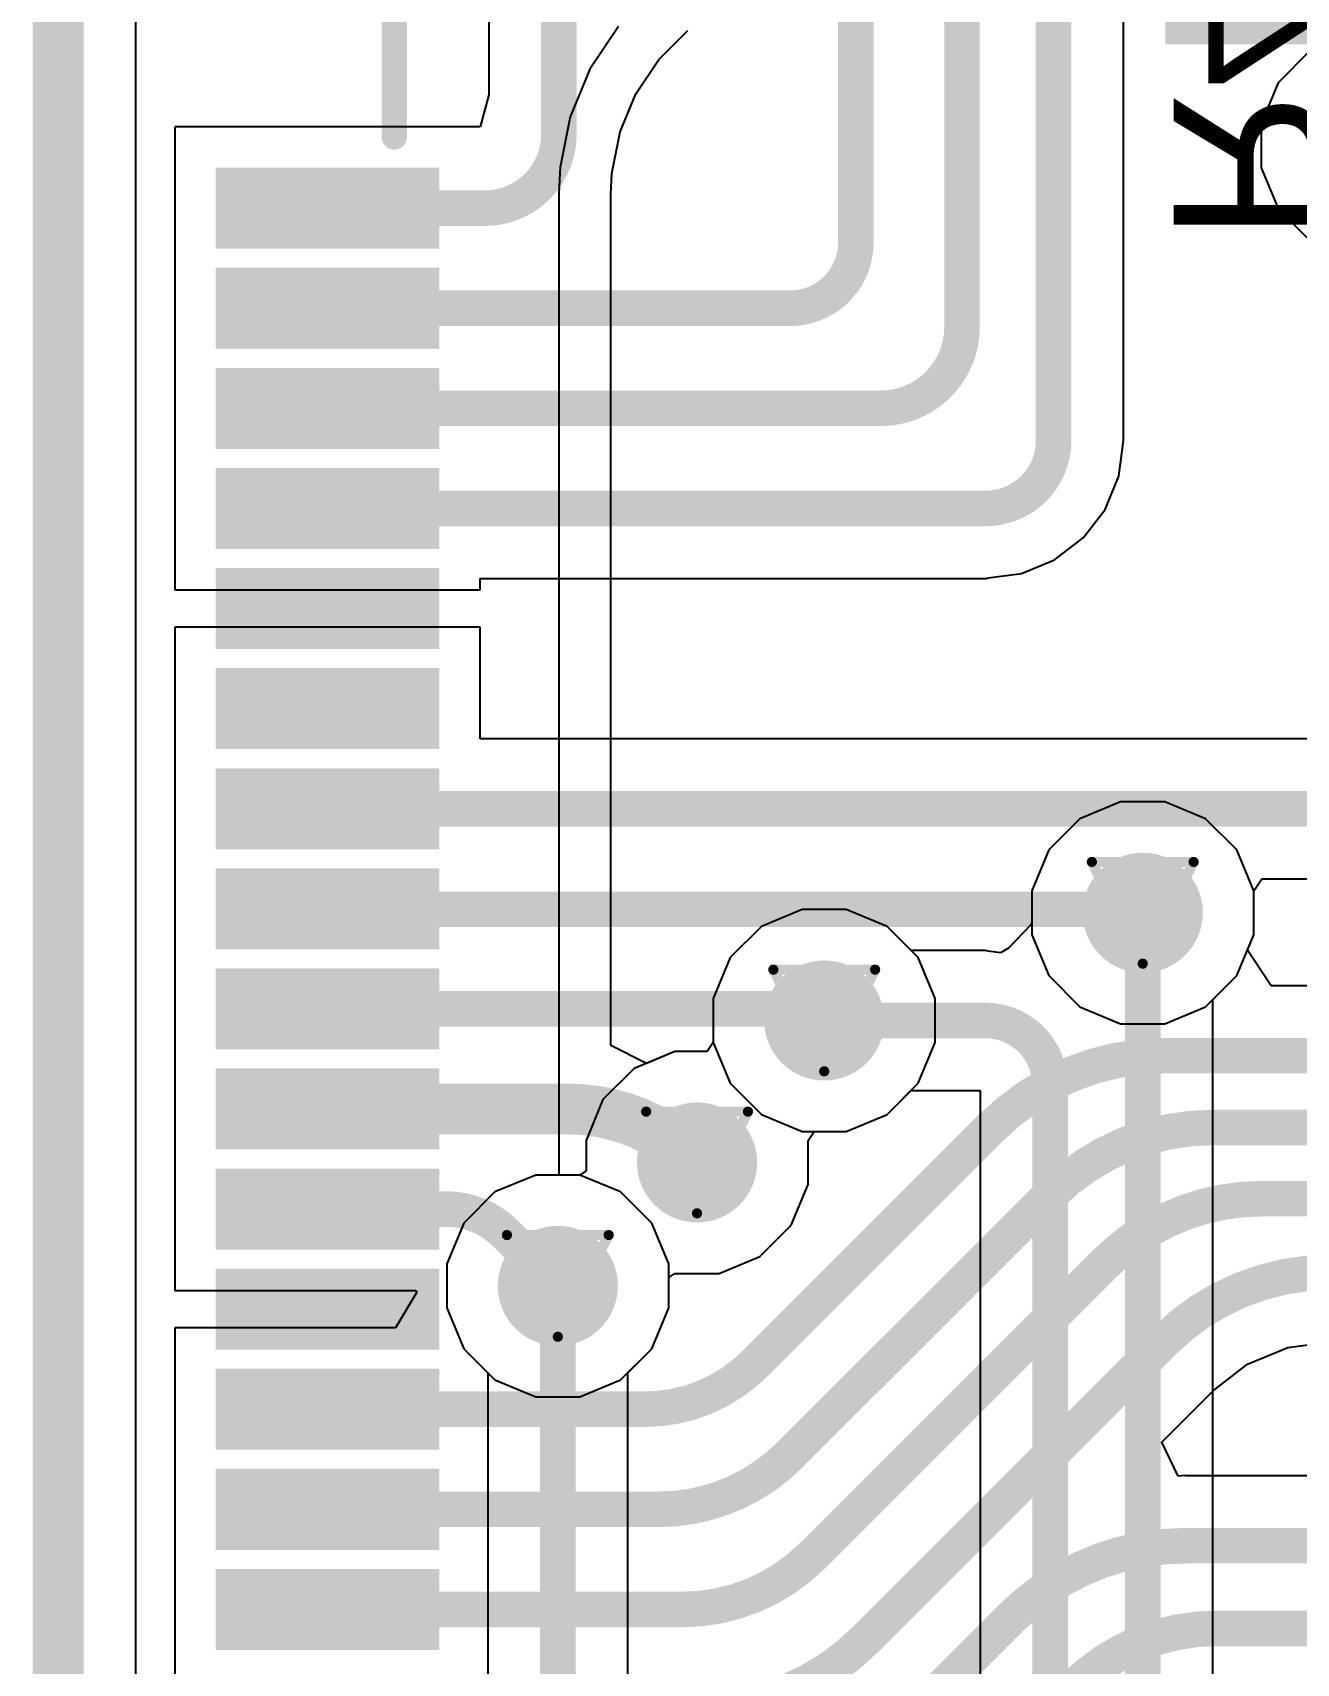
# Model space of a CAD drawing. Header units: inches. Extents: x 0 to 211, y 0 to 201.
# Drawn here: x -0.005 to 0.2434, y 2.4992 to 2.82 of the extents above; entities that cross this region are included whole.
import ezdxf

# ---------------------------------------------------------------- set-up
doc = ezdxf.new("R2010")
doc.units = ezdxf.units.IN
doc.header["$MEASUREMENT"] = 0
for name, color, linetype in [('Board Outline', 216, 'Continuous'), ('Bottom Layer', 5, 'Continuous'), ('Bottom Overlay', 54, 'Continuous'), ('Drill Drawing', 1, 'Continuous'), ('Layer 1', 16, 'Continuous'), ('Layer 2', 76, 'Continuous'), ('Top Layer', 1, 'Continuous'), ('Top Overlay', 2, 'Continuous'), ('Top Paste', 8, 'Continuous'), ('Top Solder', 216, 'Continuous'), ('Via Holes', 16, 'Continuous')]:
    doc.layers.add(name, color=color, linetype=linetype)
doc.styles.add('Arial', font='', dxfattribs={"height": 0.2})
doc.styles.get('Arial').set_extended_font_data('Arial')

# ---------------------------------------------------------------- blocks, each defined once
blk = doc.blocks.new('FH41_40S_0_5SH_05__32')
at = {"layer": 'Top Layer'}
for points in [[(0.102265, 0.13368), (0.114265, 0.13368), (0.114265, 0.09368), (0.102265, 0.09368)], [(0.1219549, 0.13368), (0.1339549, 0.13368), (0.1339549, 0.09368), (0.1219549, 0.09368)], [(0.141635, 0.13368), (0.153635, 0.13368), (0.153635, 0.09368), (0.141635, 0.09368)], [(0.1613249, 0.13368), (0.1733249, 0.13368), (0.1733249, 0.09368), (0.1613249, 0.09368)], [(0.181005, 0.13368), (0.193005, 0.13368), (0.193005, 0.09368), (0.181005, 0.09368)], [(0.2006949, 0.13368), (0.2126949, 0.13368), (0.2126949, 0.09368), (0.2006949, 0.09368)], [(0.220375, 0.13368), (0.232375, 0.13368), (0.232375, 0.09368), (0.220375, 0.09368)], [(0.240065, 0.13368), (0.252065, 0.13368), (0.252065, 0.09368), (0.240065, 0.09368)], [(0.259745, 0.13368), (0.271745, 0.13368), (0.271745, 0.09368), (0.259745, 0.09368)], [(0.279435, 0.13368), (0.291435, 0.13368), (0.291435, 0.09368), (0.279435, 0.09368)], [(0.299115, 0.13368), (0.311115, 0.13368), (0.311115, 0.09368), (0.299115, 0.09368)], [(0.318805, 0.13368), (0.330805, 0.13368), (0.330805, 0.09368), (0.318805, 0.09368)], [(0.338485, 0.13368), (0.350485, 0.13368), (0.350485, 0.09368), (0.338485, 0.09368)], [(0.358175, 0.13368), (0.370175, 0.13368), (0.370175, 0.09368), (0.358175, 0.09368)], [(0.377855, 0.13368), (0.389855, 0.13368), (0.389855, 0.09368), (0.377855, 0.09368)], [(0.418075, -0.05301), (0.448075, -0.05301), (0.448075, -0.13301), (0.418075, -0.13301)]]:
    blk.add_hatch(color=1, dxfattribs=at).paths.add_polyline_path(points)
at = {"layer": 'Top Paste'}
for points in [[(0.102265, 0.13368), (0.114265, 0.13368), (0.114265, 0.09368), (0.102265, 0.09368)], [(0.1219549, 0.13368), (0.1339549, 0.13368), (0.1339549, 0.09368), (0.1219549, 0.09368)], [(0.141635, 0.13368), (0.153635, 0.13368), (0.153635, 0.09368), (0.141635, 0.09368)], [(0.1613249, 0.13368), (0.1733249, 0.13368), (0.1733249, 0.09368), (0.1613249, 0.09368)], [(0.181005, 0.13368), (0.193005, 0.13368), (0.193005, 0.09368), (0.181005, 0.09368)], [(0.2006949, 0.13368), (0.2126949, 0.13368), (0.2126949, 0.09368), (0.2006949, 0.09368)], [(0.220375, 0.13368), (0.232375, 0.13368), (0.232375, 0.09368), (0.220375, 0.09368)], [(0.240065, 0.13368), (0.252065, 0.13368), (0.252065, 0.09368), (0.240065, 0.09368)], [(0.259745, 0.13368), (0.271745, 0.13368), (0.271745, 0.09368), (0.259745, 0.09368)], [(0.279435, 0.13368), (0.291435, 0.13368), (0.291435, 0.09368), (0.279435, 0.09368)], [(0.299115, 0.13368), (0.311115, 0.13368), (0.311115, 0.09368), (0.299115, 0.09368)], [(0.318805, 0.13368), (0.330805, 0.13368), (0.330805, 0.09368), (0.318805, 0.09368)], [(0.338485, 0.13368), (0.350485, 0.13368), (0.350485, 0.09368), (0.338485, 0.09368)], [(0.358175, 0.13368), (0.370175, 0.13368), (0.370175, 0.09368), (0.358175, 0.09368)], [(0.377855, 0.13368), (0.389855, 0.13368), (0.389855, 0.09368), (0.377855, 0.09368)], [(0.418075, -0.05301), (0.448075, -0.05301), (0.448075, -0.13301), (0.418075, -0.13301)]]:
    blk.add_hatch(color=8, dxfattribs=at).paths.add_polyline_path(points)
at = {"layer": 'Top Solder'}
for points in [[(0.100296, 0.135649), (0.116234, 0.135649), (0.116234, 0.091711), (0.100296, 0.091711)], [(0.1199859, 0.135649), (0.1359239, 0.135649), (0.1359239, 0.091711), (0.1199859, 0.091711)], [(0.139666, 0.135649), (0.155604, 0.135649), (0.155604, 0.091711), (0.139666, 0.091711)], [(0.1593559, 0.135649), (0.1752939, 0.135649), (0.1752939, 0.091711), (0.1593559, 0.091711)], [(0.179036, 0.135649), (0.194974, 0.135649), (0.194974, 0.091711), (0.179036, 0.091711)], [(0.1987259, 0.135649), (0.2146639, 0.135649), (0.2146639, 0.091711), (0.1987259, 0.091711)], [(0.218406, 0.135649), (0.234344, 0.135649), (0.234344, 0.091711), (0.218406, 0.091711)], [(0.238096, 0.135649), (0.254034, 0.135649), (0.254034, 0.091711), (0.238096, 0.091711)], [(0.257776, 0.135649), (0.273714, 0.135649), (0.273714, 0.091711), (0.257776, 0.091711)], [(0.277466, 0.135649), (0.293404, 0.135649), (0.293404, 0.091711), (0.277466, 0.091711)], [(0.297146, 0.135649), (0.313084, 0.135649), (0.313084, 0.091711), (0.297146, 0.091711)], [(0.316836, 0.135649), (0.332774, 0.135649), (0.332774, 0.091711), (0.316836, 0.091711)], [(0.336516, 0.135649), (0.352454, 0.135649), (0.352454, 0.091711), (0.336516, 0.091711)], [(0.356206, 0.135649), (0.372144, 0.135649), (0.372144, 0.091711), (0.356206, 0.091711)], [(0.375886, 0.135649), (0.391824, 0.135649), (0.391824, 0.091711), (0.375886, 0.091711)], [(0.416106, -0.051041), (0.450044, -0.051041), (0.450044, -0.134979), (0.416106, -0.134979)]]:
    blk.add_hatch(color=216, dxfattribs=at).paths.add_polyline_path(points)
at = {"layer": 'Top Overlay'}
blk.add_lwpolyline([(0.397871, 0.100539, 0.005, 0.005, 0), (0.472455, 0.100539, 0.005, 0.005, 0)], format="xyseb", dxfattribs=at)
blk.add_lwpolyline([(0.396621, 0.100539, 0.0025, 0.0025, 1), (0.399121, 0.100539, 0.0025, 0.0025, 1)], format="xyseb", close=True, dxfattribs=at)

msp = doc.modelspace()

# ---------------------------------------------------------------- hatches: boundary and pattern name
at = {"layer": 'Bottom Layer'}
h = msp.add_hatch(color=5, dxfattribs=at)
edge = h.paths.add_edge_path()
edge.add_arc((0.2132218, 2.6468535), 0.011811, 0, 360)
h = msp.add_hatch(color=5, dxfattribs=at)
edge = h.paths.add_edge_path()
edge.add_arc((0.1506132, 2.6256766), 0.011811, 0, 360)
h = msp.add_hatch(color=5, dxfattribs=at)
edge = h.paths.add_edge_path()
edge.add_arc((0.1256112, 2.5977486), 0.011811, 0, 360)
h = msp.add_hatch(color=5, dxfattribs=at)
edge = h.paths.add_edge_path()
edge.add_arc((0.098238, 2.5734718), 0.011811, 0, 360)
at = {"layer": 'Layer 1'}
h = msp.add_hatch(color=16, dxfattribs=at)
edge = h.paths.add_edge_path()
edge.add_arc((0.2132218, 2.6468535), 0.011811, 0, 360)
h = msp.add_hatch(color=16, dxfattribs=at)
edge = h.paths.add_edge_path()
edge.add_arc((0.1506132, 2.6256766), 0.011811, 0, 360)
h = msp.add_hatch(color=16, dxfattribs=at)
edge = h.paths.add_edge_path()
edge.add_arc((0.1256112, 2.5977486), 0.011811, 0, 360)
h = msp.add_hatch(color=16, dxfattribs=at)
edge = h.paths.add_edge_path()
edge.add_arc((0.098238, 2.5734718), 0.011811, 0, 360)
at = {"layer": 'Layer 2'}
h = msp.add_hatch(color=76, dxfattribs=at)
edge = h.paths.add_edge_path()
edge.add_arc((0.2132218, 2.6468535), 0.011811, 0, 360)
h = msp.add_hatch(color=76, dxfattribs=at)
edge = h.paths.add_edge_path()
edge.add_arc((0.1506132, 2.6256766), 0.011811, 0, 360)
h = msp.add_hatch(color=76, dxfattribs=at)
edge = h.paths.add_edge_path()
edge.add_arc((0.1256112, 2.5977486), 0.011811, 0, 360)
h = msp.add_hatch(color=76, dxfattribs=at)
edge = h.paths.add_edge_path()
edge.add_arc((0.098238, 2.5734718), 0.011811, 0, 360)
at = {"layer": 'Top Layer'}
h = msp.add_hatch(color=1, dxfattribs=at)
edge = h.paths.add_edge_path()
edge.add_arc((0.2132218, 2.6468535), 0.011811, 0, 360)
h = msp.add_hatch(color=1, dxfattribs=at)
edge = h.paths.add_edge_path()
edge.add_arc((0.1506132, 2.6256766), 0.011811, 0, 360)
h = msp.add_hatch(color=1, dxfattribs=at)
edge = h.paths.add_edge_path()
edge.add_arc((0.1256112, 2.5977486), 0.011811, 0, 360)
h = msp.add_hatch(color=1, dxfattribs=at)
edge = h.paths.add_edge_path()
edge.add_arc((0.098238, 2.5734718), 0.011811, 0, 360)
at = {"layer": 'Via Holes'}
h = msp.add_hatch(color=7, dxfattribs=at)
edge = h.paths.add_edge_path()
edge.add_arc((0.2132218, 2.6468535), 0.0059055, 0, 360)
h = msp.add_hatch(color=7, dxfattribs=at)
edge = h.paths.add_edge_path()
edge.add_arc((0.1506132, 2.6256766), 0.0059055, 0, 360)
h = msp.add_hatch(color=7, dxfattribs=at)
edge = h.paths.add_edge_path()
edge.add_arc((0.1256112, 2.5977486), 0.0059055, 0, 360)
h = msp.add_hatch(color=7, dxfattribs=at)
edge = h.paths.add_edge_path()
edge.add_arc((0.098238, 2.5734718), 0.0059055, 0, 360)

# ---------------------------------------------------------------- linework, layer by layer
at = {"layer": 'Board Outline'}
msp.add_lwpolyline([(-1.2e-06, -1.3e-06, 0.01, 0.01, 0), (-1.2e-06, 4.7244107, 0.01, 0.01, 0)], format="xyseb", dxfattribs=at)
at = {"layer": 'Bottom Layer'}
for p, q in [((0.0152934, 1.712), (0.0152934, 2.92)), ((0.1101546, 2.8211556), (0.1045409, 2.8127538)), ((0.1180744, 2.8146562), (0.123799, 2.8203808)), ((0.1135765, 2.8079244), (0.1180744, 2.8146562)), ((0.1045409, 2.8127538), (0.1006742, 2.8034182)), ((0.1104784, 2.8004444), (0.1135765, 2.8079244)), ((0.1006742, 2.8034182), (0.0987033, 2.7935077)), ((0.10885, 2.7922562), (0.1104784, 2.8004444)), ((0.0987033, 2.7935077), (0.0984554, 2.7884553)), ((0.1086513, 2.7882063), (0.10885, 2.7922562)), ((0.0984554, 2.7884553), (0.0984554, 2.5952828)), ((0.1086513, 2.6207801), (0.1086513, 2.7882063)), ((0.2088833, 2.6686645), (0.2008669, 2.665344)), ((0.2175603, 2.6686645), (0.2088833, 2.6686645)), ((0.2255767, 2.665344), (0.2175603, 2.6686645)), ((0.2008669, 2.665344), (0.1947313, 2.6592084)), ((0.2317123, 2.6592084), (0.2255767, 2.665344)), ((0.1947313, 2.6592084), (0.1914108, 2.651192)), ((0.2350328, 2.651192), (0.2317123, 2.6592084)), ((0.1914108, 2.651192), (0.1914108, 2.644969)), ((0.2350328, 2.642515), (0.2350328, 2.651192)), ((0.1462747, 2.6474876), (0.1382583, 2.6441671)), ((0.1549517, 2.6474876), (0.1462747, 2.6474876)), ((0.1629681, 2.6441671), (0.1549517, 2.6474876)), ((0.1382583, 2.6441671), (0.1321227, 2.6380315)), ((0.1676941, 2.6394411), (0.1629681, 2.6441671)), ((0.1912324, 2.6444643), (0.1868212, 2.6398858)), ((0.1914108, 2.644969), (0.1912324, 2.6444643)), ((0.1868212, 2.6398858), (0.1852871, 2.639007)), ((0.2317123, 2.6344986), (0.2350328, 2.642515)), ((0.1321227, 2.6380315), (0.1288022, 2.6300151)), ((0.1822796, 2.6394411), (0.1676941, 2.6394411)), ((0.1828474, 2.6393282), (0.1822796, 2.6394411)), ((0.1852871, 2.639007), (0.1828474, 2.6393282)), ((0.2269985, 2.6297848), (0.2317123, 2.6344986)), ((0.1288022, 2.6300151), (0.1288022, 2.6213382)), ((0.2269985, 2.4764003), (0.2269985, 2.6297848)), ((0.1156514, 2.6172312), (0.1086513, 2.6207801)), ((0.1288022, 2.6213382), (0.1276138, 2.6195596)), ((0.1212727, 2.6195596), (0.1156514, 2.6172312)), ((0.1276138, 2.6195596), (0.1212727, 2.6195596)), ((0.1629681, 2.6071861), (0.1676941, 2.6119121)), ((0.1676941, 2.6119121), (0.1812355, 2.6119121)), ((0.1812355, 2.6119121), (0.1812355, 2.4300809)), ((0.1549517, 2.6038656), (0.1629681, 2.6071861)), ((0.1474222, 2.602087), (0.1486106, 2.6038656)), ((0.1474222, 2.5934101), (0.1474222, 2.602087)), ((0.1486106, 2.6038656), (0.1549517, 2.6038656)), ((0.0938995, 2.5952828), (0.0858831, 2.5919623)), ((0.0984554, 2.5952828), (0.0938995, 2.5952828)), ((0.0858831, 2.5919623), (0.0797475, 2.5858267)), ((0.1441017, 2.5853937), (0.1474222, 2.5934101)), ((0.0797475, 2.5858267), (0.076427, 2.5778103)), ((0.1379661, 2.5792581), (0.1441017, 2.5853937)), ((0.1299497, 2.5759376), (0.1379661, 2.5792581)), ((0.076427, 2.5778103), (0.076427, 2.5691333)), ((0.120049, 2.5751199), (0.1212728, 2.5759376)), ((0.1212728, 2.5759376), (0.1299497, 2.5759376)), ((0.120049, 2.5691333), (0.120049, 2.5751199)), ((0.076427, 2.5691333), (0.0797475, 2.5611169)), ((0.1167285, 2.5611169), (0.120049, 2.5691333)), ((0.0797475, 2.5611169), (0.0844735, 2.5563909)), ((0.1120025, 2.5563909), (0.1167285, 2.5611169)), ((0.0844735, 2.5563909), (0.0844735, 2.346762)), ((0.1120025, 2.346762), (0.1120025, 2.5563909))]:
    msp.add_line(p, q, dxfattribs=at)
for points in [[(0.2122333, 2.6456381, 0.007, 0.007, 0), (0.213234, 2.6446374, 0.007, 0.007, 0)], [(0.213234, 2.4764003, 0.007, 0.007, 0), (0.213234, 2.6446374, 0.007, 0.007, 0)], [(0.1506132, 2.6256766, 0.007, 0.007, 0), (0.1822796, 2.6256766, 0.007, 0.007, 0)], [(0.1822796, 2.6256766, 0.007, 0.007, -0.4142135623730951), (0.195, 2.6129562, 0.007, 0.007, 0)], [(0.195, 2.413, 0.007, 0.007, 0), (0.195, 2.6129562, 0.007, 0.007, 0)], [(0.098238, 2.346762, 0.007, 0.007, 0), (0.098238, 2.5734718, 0.007, 0.007, 0)]]:
    msp.add_lwpolyline(points, format="xyseb", dxfattribs=at)
for points in [[(0.2104833, 2.6456381, 0.0035, 0.0035, 1), (0.2139833, 2.6456381, 0.0035, 0.0035, 1)], [(0.211484, 2.6446374, 0.0035, 0.0035, 1), (0.214984, 2.6446374, 0.0035, 0.0035, 1)], [(0.211484, 2.6446374, 0.0035, 0.0035, 1), (0.214984, 2.6446374, 0.0035, 0.0035, 1)], [(0.1488632, 2.6256766, 0.0035, 0.0035, 1), (0.1523632, 2.6256766, 0.0035, 0.0035, 1)], [(0.1805296, 2.6256766, 0.0035, 0.0035, 1), (0.1840296, 2.6256766, 0.0035, 0.0035, 1)], [(0.1805296, 2.6256766, 0.0035, 0.0035, 1), (0.1840296, 2.6256766, 0.0035, 0.0035, 1)], [(0.19325, 2.6129562, 0.0035, 0.0035, 1), (0.19675, 2.6129562, 0.0035, 0.0035, 1)], [(0.19325, 2.6129562, 0.0035, 0.0035, 1), (0.19675, 2.6129562, 0.0035, 0.0035, 1)], [(0.096488, 2.5734718, 0.0035, 0.0035, 1), (0.099988, 2.5734718, 0.0035, 0.0035, 1)]]:
    msp.add_lwpolyline(points, format="xyseb", close=True, dxfattribs=at)
at = {"layer": 'Drill Drawing'}
for points in [[(0.2032218, 2.6568535, 0.002, 0.002, 0), (0.2232218, 2.6568535, 0.002, 0.002, 0)], [(0.2032218, 2.6568535, 0.002, 0.002, 0), (0.2132218, 2.6368535, 0.002, 0.002, 0)], [(0.2132218, 2.6368535, 0.002, 0.002, 0), (0.2232218, 2.6568535, 0.002, 0.002, 0)], [(0.1406132, 2.6356766, 0.002, 0.002, 0), (0.1606132, 2.6356766, 0.002, 0.002, 0)], [(0.1406132, 2.6356766, 0.002, 0.002, 0), (0.1506132, 2.6156766, 0.002, 0.002, 0)], [(0.1506132, 2.6156766, 0.002, 0.002, 0), (0.1606132, 2.6356766, 0.002, 0.002, 0)], [(0.1156112, 2.6077486, 0.002, 0.002, 0), (0.1356112, 2.6077486, 0.002, 0.002, 0)], [(0.1156112, 2.6077486, 0.002, 0.002, 0), (0.1256112, 2.5877486, 0.002, 0.002, 0)], [(0.1256112, 2.5877486, 0.002, 0.002, 0), (0.1356112, 2.6077486, 0.002, 0.002, 0)], [(0.088238, 2.5834718, 0.002, 0.002, 0), (0.108238, 2.5834718, 0.002, 0.002, 0)], [(0.088238, 2.5834718, 0.002, 0.002, 0), (0.098238, 2.5634718, 0.002, 0.002, 0)], [(0.098238, 2.5634718, 0.002, 0.002, 0), (0.108238, 2.5834718, 0.002, 0.002, 0)]]:
    msp.add_lwpolyline(points, format="xyseb", dxfattribs=at)
for points in [[(0.2027218, 2.6568535, 0.001, 0.001, 1), (0.2037218, 2.6568535, 0.001, 0.001, 1)], [(0.2027218, 2.6568535, 0.001, 0.001, 1), (0.2037218, 2.6568535, 0.001, 0.001, 1)], [(0.2227218, 2.6568535, 0.001, 0.001, 1), (0.2237218, 2.6568535, 0.001, 0.001, 1)], [(0.2227218, 2.6568535, 0.001, 0.001, 1), (0.2237218, 2.6568535, 0.001, 0.001, 1)], [(0.1401132, 2.6356766, 0.001, 0.001, 1), (0.1411132, 2.6356766, 0.001, 0.001, 1)], [(0.1401132, 2.6356766, 0.001, 0.001, 1), (0.1411132, 2.6356766, 0.001, 0.001, 1)], [(0.1601132, 2.6356766, 0.001, 0.001, 1), (0.1611132, 2.6356766, 0.001, 0.001, 1)], [(0.1601132, 2.6356766, 0.001, 0.001, 1), (0.1611132, 2.6356766, 0.001, 0.001, 1)], [(0.2127218, 2.6368535, 0.001, 0.001, 1), (0.2137218, 2.6368535, 0.001, 0.001, 1)], [(0.2127218, 2.6368535, 0.001, 0.001, 1), (0.2137218, 2.6368535, 0.001, 0.001, 1)], [(0.1501132, 2.6156766, 0.001, 0.001, 1), (0.1511132, 2.6156766, 0.001, 0.001, 1)], [(0.1501132, 2.6156766, 0.001, 0.001, 1), (0.1511132, 2.6156766, 0.001, 0.001, 1)], [(0.1151112, 2.6077486, 0.001, 0.001, 1), (0.1161112, 2.6077486, 0.001, 0.001, 1)], [(0.1151112, 2.6077486, 0.001, 0.001, 1), (0.1161112, 2.6077486, 0.001, 0.001, 1)], [(0.1351112, 2.6077486, 0.001, 0.001, 1), (0.1361112, 2.6077486, 0.001, 0.001, 1)], [(0.1351112, 2.6077486, 0.001, 0.001, 1), (0.1361112, 2.6077486, 0.001, 0.001, 1)], [(0.1251112, 2.5877486, 0.001, 0.001, 1), (0.1261112, 2.5877486, 0.001, 0.001, 1)], [(0.1251112, 2.5877486, 0.001, 0.001, 1), (0.1261112, 2.5877486, 0.001, 0.001, 1)], [(0.087738, 2.5834718, 0.001, 0.001, 1), (0.088738, 2.5834718, 0.001, 0.001, 1)], [(0.087738, 2.5834718, 0.001, 0.001, 1), (0.088738, 2.5834718, 0.001, 0.001, 1)], [(0.107738, 2.5834718, 0.001, 0.001, 1), (0.108738, 2.5834718, 0.001, 0.001, 1)], [(0.107738, 2.5834718, 0.001, 0.001, 1), (0.108738, 2.5834718, 0.001, 0.001, 1)], [(0.097738, 2.5634718, 0.001, 0.001, 1), (0.098738, 2.5634718, 0.001, 0.001, 1)], [(0.097738, 2.5634718, 0.001, 0.001, 1), (0.098738, 2.5634718, 0.001, 0.001, 1)]]:
    msp.add_lwpolyline(points, format="xyseb", close=True, dxfattribs=at)
at = {"layer": 'Layer 1'}
for p, q in [((0.0152934, 0.1631947), (0.0152934, 4.5612183)), ((0.2088833, 2.6686645), (0.2008669, 2.665344)), ((0.2175603, 2.6686645), (0.2088833, 2.6686645)), ((0.2255767, 2.665344), (0.2175603, 2.6686645)), ((0.2008669, 2.665344), (0.1947313, 2.6592084)), ((0.2317123, 2.6592084), (0.2255767, 2.665344)), ((0.1947313, 2.6592084), (0.1914108, 2.651192)), ((0.2350328, 2.651192), (0.2317123, 2.6592084)), ((0.1914108, 2.651192), (0.1914108, 2.642515)), ((0.2350328, 2.642515), (0.2350328, 2.651192)), ((0.1462747, 2.6474876), (0.1382583, 2.6441671)), ((0.1549517, 2.6474876), (0.1462747, 2.6474876)), ((0.1629681, 2.6441671), (0.1549517, 2.6474876)), ((0.1382583, 2.6441671), (0.1321227, 2.6380315)), ((0.1691037, 2.6380315), (0.1629681, 2.6441671)), ((0.1914108, 2.642515), (0.1947313, 2.6344986)), ((0.2317123, 2.6344986), (0.2350328, 2.642515)), ((0.1321227, 2.6380315), (0.1288022, 2.6300151)), ((0.1724242, 2.6300151), (0.1691037, 2.6380315)), ((0.1947313, 2.6344986), (0.2008669, 2.628363)), ((0.2255767, 2.628363), (0.2317123, 2.6344986)), ((0.1288022, 2.6300151), (0.1288022, 2.6213382)), ((0.1724242, 2.6213381), (0.1724242, 2.6300151)), ((0.2008669, 2.628363), (0.2088833, 2.6250425)), ((0.2175603, 2.6250425), (0.2255767, 2.628363)), ((0.2088833, 2.6250425), (0.2175603, 2.6250425)), ((0.1288022, 2.6213382), (0.1276138, 2.6195596)), ((0.1691037, 2.6133217), (0.1724242, 2.6213381)), ((0.1212727, 2.6195596), (0.1132563, 2.6162391)), ((0.1276138, 2.6195596), (0.1212727, 2.6195596)), ((0.1132563, 2.6162391), (0.1071207, 2.6101035)), ((0.1629681, 2.6071861), (0.1691037, 2.6133217)), ((0.1071207, 2.6101035), (0.1038002, 2.6020871)), ((0.1549517, 2.6038656), (0.1629681, 2.6071861)), ((0.1038002, 2.6020871), (0.1038002, 2.5961005)), ((0.1474222, 2.602087), (0.1486106, 2.6038656)), ((0.1474222, 2.5934101), (0.1474222, 2.602087)), ((0.1486106, 2.6038656), (0.1549517, 2.6038656)), ((0.0938995, 2.5952828), (0.0858831, 2.5919623)), ((0.1025764, 2.5952828), (0.0938995, 2.5952828)), ((0.1038002, 2.5961005), (0.1025764, 2.5952828)), ((0.0858831, 2.5919623), (0.0797475, 2.5858267)), ((0.1441017, 2.5853937), (0.1474222, 2.5934101)), ((0.0797475, 2.5858267), (0.076427, 2.5778103)), ((0.1379661, 2.5792581), (0.1441017, 2.5853937)), ((0.1299497, 2.5759376), (0.1379661, 2.5792581)), ((0.076427, 2.5778103), (0.076427, 2.5691333)), ((0.120049, 2.5751199), (0.1212728, 2.5759376)), ((0.1212728, 2.5759376), (0.1299497, 2.5759376)), ((0.120049, 2.5691333), (0.120049, 2.5751199)), ((0.076427, 2.5691333), (0.0797475, 2.5611169)), ((0.1167285, 2.5611169), (0.120049, 2.5691333)), ((0.0797475, 2.5611169), (0.0858831, 2.5549813)), ((0.1105929, 2.5549813), (0.1167285, 2.5611169)), ((0.0858831, 2.5549813), (0.0938995, 2.5516608)), ((0.1025765, 2.5516608), (0.1105929, 2.5549813)), ((0.0938995, 2.5516608), (0.1025765, 2.5516608))]:
    msp.add_line(p, q, dxfattribs=at)
at = {"layer": 'Layer 2'}
for p, q in [((0.0152934, 0.1631947), (0.0152934, 3.625635)), ((0.2459619, 2.8162135), (0.2398263, 2.8100779)), ((0.2398263, 2.8100779), (0.2365058, 2.8020615)), ((0.2365058, 2.8020615), (0.2365058, 2.7933845)), ((0.2365058, 2.7933845), (0.2398263, 2.7853681)), ((0.2398263, 2.7853681), (0.2459619, 2.7792325)), ((0.2088833, 2.6686645), (0.2008669, 2.665344)), ((0.2175603, 2.6686645), (0.2088833, 2.6686645)), ((0.2255767, 2.665344), (0.2175603, 2.6686645)), ((0.2008669, 2.665344), (0.1947313, 2.6592084)), ((0.2317123, 2.6592084), (0.2255767, 2.665344)), ((0.1947313, 2.6592084), (0.1914108, 2.651192)), ((0.2350328, 2.651192), (0.2317123, 2.6592084)), ((0.1914108, 2.651192), (0.1914108, 2.642515)), ((0.2350328, 2.642515), (0.2350328, 2.651192)), ((0.1462747, 2.6474876), (0.1382583, 2.6441671)), ((0.1549517, 2.6474876), (0.1462747, 2.6474876)), ((0.1629681, 2.6441671), (0.1549517, 2.6474876)), ((0.1382583, 2.6441671), (0.1321227, 2.6380315)), ((0.1691037, 2.6380315), (0.1629681, 2.6441671)), ((0.1914108, 2.642515), (0.1947313, 2.6344986)), ((0.2317123, 2.6344986), (0.2350328, 2.642515)), ((0.1321227, 2.6380315), (0.1288022, 2.6300151)), ((0.1724242, 2.6300151), (0.1691037, 2.6380315)), ((0.1947313, 2.6344986), (0.2008669, 2.628363)), ((0.2255767, 2.628363), (0.2317123, 2.6344986)), ((0.1288022, 2.6300151), (0.1288022, 2.6213381)), ((0.1724242, 2.6213381), (0.1724242, 2.6300151)), ((0.2008669, 2.628363), (0.2088833, 2.6250425)), ((0.2175603, 2.6250425), (0.2255767, 2.628363)), ((0.2088833, 2.6250425), (0.2175603, 2.6250425)), ((0.1288022, 2.6213381), (0.1321227, 2.6133217)), ((0.1691037, 2.6133217), (0.1724242, 2.6213381)), ((0.1321227, 2.6133217), (0.1382583, 2.6071861)), ((0.1629681, 2.6071861), (0.1691037, 2.6133217)), ((0.1382583, 2.6071861), (0.1462747, 2.6038656)), ((0.1549517, 2.6038656), (0.1629681, 2.6071861)), ((0.1462747, 2.6038656), (0.1549517, 2.6038656)), ((0.0938995, 2.5952828), (0.0858831, 2.5919623)), ((0.1025765, 2.5952828), (0.0938995, 2.5952828)), ((0.1105929, 2.5919623), (0.1025765, 2.5952828)), ((0.0858831, 2.5919623), (0.0797475, 2.5858267)), ((0.1167285, 2.5858267), (0.1105929, 2.5919623)), ((0.0797475, 2.5858267), (0.076427, 2.5778103)), ((0.120049, 2.5778103), (0.1167285, 2.5858267)), ((0.076427, 2.5778103), (0.076427, 2.5691333)), ((0.120049, 2.5691333), (0.120049, 2.5778103)), ((0.076427, 2.5691333), (0.0797475, 2.5611169)), ((0.1167285, 2.5611169), (0.120049, 2.5691333)), ((0.0797475, 2.5611169), (0.0858831, 2.5549813)), ((0.1105929, 2.5549813), (0.1167285, 2.5611169)), ((0.0858831, 2.5549813), (0.0938995, 2.5516608)), ((0.1025765, 2.5516608), (0.1105929, 2.5549813)), ((0.0938995, 2.5516608), (0.1025765, 2.5516608))]:
    msp.add_line(p, q, dxfattribs=at)
at = {"layer": 'Top Layer'}
for p, q in [((0.0152934, 0.1631947), (0.0152934, 3.5702931)), ((0.209468, 2.7397277), (0.209468, 2.97793)), ((0.0846909, 2.9189194), (0.0846909, 2.8077076)), ((0.0846909, 2.8077076), (0.0829512, 2.8014281)), ((0.0829512, 2.8014281), (0.0229513, 2.8014281)), ((0.0229513, 2.8014281), (0.0229513, 2.7694281)), ((0.0229513, 2.7694281), (0.0229513, 2.7497481)), ((0.0229513, 2.7497481), (0.0229513, 2.7103781)), ((0.2085124, 2.7327185), (0.209371, 2.7392401)), ((0.209371, 2.7392401), (0.209468, 2.7397277)), ((0.205807, 2.726187), (0.2085124, 2.7327185)), ((0.2015033, 2.7205783), (0.205807, 2.726187)), ((0.1958946, 2.7162746), (0.2015033, 2.7205783)), ((0.1828415, 2.7127106), (0.1893631, 2.7135692)), ((0.1893631, 2.7135692), (0.1958946, 2.7162746)), ((0.0229513, 2.7103781), (0.0829513, 2.7103781)), ((0.0829513, 2.7103781), (0.0829513, 2.7126136)), ((0.0829513, 2.7126136), (0.1823539, 2.7126136)), ((0.1823539, 2.7126136), (0.1828415, 2.7127106)), ((0.0829513, 2.7030081), (0.0229513, 2.7030081)), ((0.0229513, 2.7030081), (0.0229513, 2.6710081)), ((0.0829513, 2.6810826), (0.0829513, 2.7030081)), ((0.2653413, 2.6810826), (0.0829513, 2.6810826)), ((0.0229513, 2.6710081), (0.0229513, 2.6513181)), ((0.2350328, 2.6511919), (0.2366108, 2.6535536)), ((0.2366108, 2.6535536), (0.3612264, 2.6535536)), ((0.0229513, 2.6513181), (0.0229513, 2.6119481)), ((0.2350328, 2.642515), (0.2350328, 2.6511919)), ((0.2337913, 2.6395178), (0.2350328, 2.642515)), ((0.2384686, 2.6325177), (0.2337913, 2.6395178)), ((0.2503113, 2.6325177), (0.2384686, 2.6325177)), ((0.0229513, 2.6119481), (0.0229513, 2.5725781)), ((0.0229513, 2.5725781), (0.0703098, 2.5725781)), ((0.0703098, 2.5725781), (0.0705075, 2.5722082)), ((0.0705075, 2.5722082), (0.0663119, 2.5652081)), ((0.0663119, 2.5652081), (0.0229513, 2.5652081)), ((0.0229513, 2.5652081), (0.0229513, 2.5332081)), ((0.2338197, 2.5580485), (0.2417746, 2.5613435)), ((0.2417746, 2.5613435), (0.25017, 2.5624488)), ((0.2271017, 2.5528935), (0.2338197, 2.5580485)), ((0.217004, 2.5427561), (0.2270217, 2.5527738)), ((0.2270217, 2.5527738), (0.2271017, 2.5528935)), ((0.2201827, 2.5360353), (0.217004, 2.5427561)), ((0.2216249, 2.5361773), (0.2201827, 2.5360353)), ((0.2216249, 2.5361421), (0.2216249, 2.5361773)), ((0.2216251, 2.536142), (0.2216249, 2.5361421)), ((0.3612264, 2.536142), (0.2216251, 2.536142)), ((0.0229513, 2.5332081), (0.0229513, 2.513528)), ((0.0229513, 2.513528), (0.0229513, 2.4741582))]:
    msp.add_line(p, q, dxfattribs=at)
for points in [[(0.1957035, 2.7397277, 0.007, 0.007, 0), (0.1957035, 2.97793, 0.007, 0.007, 0)], [(0.1776947, 2.7620557, 0.007, 0.007, 0), (0.1776947, 2.9589116, 0.007, 0.007, 0)], [(0.156824, 2.7786586, 0.007, 0.007, 0), (0.156824, 2.9407401, 0.007, 0.007, 0)], [(0.0984554, 2.8, 0.007, 0.007, 0), (0.0984554, 2.9348249, 0.007, 0.007, 0)], [(0.0984554, 2.8, 0.007, 0.007, -0.4142135623730951), (0.0838835, 2.7854281, 0.007, 0.007, 0)], [(0.0529513, 2.7854281, 0.007, 0.007, 0), (0.0838835, 2.7854281, 0.007, 0.007, 0)], [(0.156824, 2.7786586, 0.007, 0.007, -0.4142135623730951), (0.1439135, 2.7657481, 0.007, 0.007, 0)], [(0.0529513, 2.7657481, 0.007, 0.007, 0), (0.1439135, 2.7657481, 0.007, 0.007, 0)], [(0.1776947, 2.7620557, 0.007, 0.007, -0.4142135623730951), (0.1617071, 2.7460681, 0.007, 0.007, 0)], [(0.0529513, 2.7460681, 0.007, 0.007, 0), (0.1617071, 2.7460681, 0.007, 0.007, 0)], [(0.0529513, 2.7460581, 0.007, 0.007, 0), (0.0529513, 2.7460681, 0.007, 0.007, 0)], [(0.1957035, 2.7397277, 0.007, 0.007, -0.4142135623730951), (0.1823539, 2.7263781, 0.007, 0.007, 0)], [(0.0529513, 2.7263781, 0.007, 0.007, 0), (0.1823539, 2.7263781, 0.007, 0.007, 0)], [(0.0529513, 2.6673181, 0.007, 0.007, 0), (0.4223968, 2.6673181, 0.007, 0.007, 0)], [(0.0530504, 2.647539, 0.007, 0.007, 0), (0.2132218, 2.647539, 0.007, 0.007, 0)], [(0.0529513, 2.6279481, 0.007, 0.007, 0), (0.1483417, 2.6279481, 0.007, 0.007, 0)], [(0.1483417, 2.6279481, 0.007, 0.007, 0), (0.1506132, 2.6256766, 0.007, 0.007, 0)], [(0.1834864, 2.6046573, 0.007, 0.007, -0.1986801932539059), (0.21756, 2.6187532, 0.007, 0.007, 0)], [(0.21756, 2.6187532, 0.007, 0.007, 0), (0.2503113, 2.6187532, 0.007, 0.007, 0)], [(0.0529513, 2.608268, 0.01, 0.01, 0), (0.1002151, 2.608268, 0.01, 0.01, 0)], [(0.1002151, 2.608268, 0.01, 0.01, -0.1008594728144786), (0.11427, 2.6054037, 0.01, 0.01, 0)], [(0.11427, 2.6054037, 0.01, 0.01, -0.0961243638261102), (0.1256112, 2.5977486, 0.01, 0.01, 0)], [(0.1370472, 2.5582181, 0.007, 0.007, 0), (0.1834559, 2.6046268, 0.007, 0.007, 0)], [(0.1834559, 2.6046268, 0.007, 0.007, -0.000223347446376552), (0.1834864, 2.6046573, 0.007, 0.007, 0)], [(0.195, 2.591374, 0.007, 0.007, -0.198912367379658), (0.2269951, 2.6046268, 0.007, 0.007, 0)], [(0.2269951, 2.6046268, 0.007, 0.007, 0), (0.2503113, 2.6046268, 0.007, 0.007, 0)], [(0.1438441, 2.5402181, 0.007, 0.007, 0), (0.195, 2.591374, 0.007, 0.007, 0)], [(0.0529513, 2.5885781, 0.007, 0.007, 0), (0.0764504, 2.5885781, 0.007, 0.007, 0)], [(0.0764504, 2.5885781, 0.007, 0.007, -0.1987209710994223), (0.0878477, 2.5838621, 0.007, 0.007, 0)], [(0.2056802, 2.5777823, 0.007, 0.007, -0.1991825095104525), (0.236644, 2.5906268, 0.007, 0.007, 0)], [(0.2366441, 2.5906268, 0.007, 0.007, 0), (1.6383886, 2.590627, 0.007, 0.007, 0)], [(0.0878477, 2.5838621, 0.007, 0.007, 0), (0.0878561, 2.5838537, 0.007, 0.007, 0)], [(0.0878477, 2.5838621, 0.007, 0.007, -0.0001840597152717923), (0.0878561, 2.5838537, 0.007, 0.007, 0)], [(0.0878561, 2.5838537, 0.007, 0.007, 0), (0.098238, 2.5734718, 0.007, 0.007, 0)], [(0.1483417, 2.5204438, 0.007, 0.007, 0), (0.2056802, 2.5777823, 0.007, 0.007, 0)], [(0.2172887, 2.5625068, 0.007, 0.007, -0.1989123485502801), (0.2503113, 2.5761852, 0.007, 0.007, 0)], [(0.1586185, 2.5038366, 0.007, 0.007, 0), (0.2172887, 2.5625068, 0.007, 0.007, 0)], [(0.1370304, 2.5582013, 0.007, 0.007, -0.1987119421798204), (0.1153193, 2.5492181, 0.007, 0.007, 0)], [(0.1370472, 2.5582181, 0.007, 0.007, -0.0001928043638733502), (0.1370304, 2.5582013, 0.007, 0.007, 0)], [(0.0529513, 2.5492181, 0.007, 0.007, 0), (0.1153193, 2.5492181, 0.007, 0.007, 0)], [(0.0529513, 2.5492081, 0.007, 0.007, 0), (0.0529513, 2.5492181, 0.007, 0.007, 0)], [(0.1438441, 2.5402181, 0.007, 0.007, -0.198912367379658), (0.1180359, 2.529528, 0.007, 0.007, 0)], [(0.0529513, 2.529528, 0.007, 0.007, 0), (0.1180359, 2.529528, 0.007, 0.007, 0)], [(0.1873107, 2.5081488, 0.007, 0.007, -0.1991079277222927), (0.2216249, 2.5223774, 0.007, 0.007, 0)], [(0.2216249, 2.5223774, 0.007, 0.007, 0), (0.221625, 2.5223775, 0.007, 0.007, 0)], [(0.221625, 2.5223775, 0.007, 0.007, 0), (1.6620903, 2.5223775, 0.007, 0.007, 0)], [(0.1483224, 2.5204245, 0.007, 0.007, -0.1987166968878497), (0.1227373, 2.5098381, 0.007, 0.007, 0)], [(0.1483417, 2.5204438, 0.007, 0.007, -0.0001882302744810448), (0.1483224, 2.5204245, 0.007, 0.007, 0)], [(0.0529513, 2.5098381, 0.007, 0.007, 0), (0.1227373, 2.5098381, 0.007, 0.007, 0)], [(0.1633201, 2.4841582, 0.007, 0.007, 0), (0.1873107, 2.5081488, 0.007, 0.007, 0)], [(0.1997036, 2.4945458, 0.007, 0.007, -0.1987597862681973), (0.2276494, 2.5061117, 0.007, 0.007, 0)], [(0.2276494, 2.5061117, 0.007, 0.007, 0), (0.2440292, 2.5061117, 0.007, 0.007, 0)], [(0.2440292, 2.5061117, 0.007, 0.007, 0), (1.6004328, 2.5061118, 0.007, 0.007, 0)], [(0.1586185, 2.5038366, 0.007, 0.007, -0.1989007886332647), (0.1255938, 2.4901582, 0.007, 0.007, 0)]]:
    msp.add_lwpolyline(points, format="xyseb", dxfattribs=at)
for points in [[(0.0967054, 2.8, 0.0035, 0.0035, 1), (0.1002054, 2.8, 0.0035, 0.0035, 1)], [(0.0967054, 2.8, 0.0035, 0.0035, 1), (0.1002054, 2.8, 0.0035, 0.0035, 1)], [(0.0512013, 2.7854281, 0.0035, 0.0035, 1), (0.0547013, 2.7854281, 0.0035, 0.0035, 1)], [(0.0821335, 2.7854281, 0.0035, 0.0035, 1), (0.0856335, 2.7854281, 0.0035, 0.0035, 1)], [(0.0821335, 2.7854281, 0.0035, 0.0035, 1), (0.0856335, 2.7854281, 0.0035, 0.0035, 1)], [(0.155074, 2.7786586, 0.0035, 0.0035, 1), (0.158574, 2.7786586, 0.0035, 0.0035, 1)], [(0.155074, 2.7786586, 0.0035, 0.0035, 1), (0.158574, 2.7786586, 0.0035, 0.0035, 1)], [(0.0512013, 2.7657481, 0.0035, 0.0035, 1), (0.0547013, 2.7657481, 0.0035, 0.0035, 1)], [(0.1421635, 2.7657481, 0.0035, 0.0035, 1), (0.1456635, 2.7657481, 0.0035, 0.0035, 1)], [(0.1421635, 2.7657481, 0.0035, 0.0035, 1), (0.1456635, 2.7657481, 0.0035, 0.0035, 1)], [(0.1759447, 2.7620557, 0.0035, 0.0035, 1), (0.1794447, 2.7620557, 0.0035, 0.0035, 1)], [(0.1759447, 2.7620557, 0.0035, 0.0035, 1), (0.1794447, 2.7620557, 0.0035, 0.0035, 1)], [(0.0512013, 2.7460681, 0.0035, 0.0035, 1), (0.0547013, 2.7460681, 0.0035, 0.0035, 1)], [(0.0512013, 2.7460681, 0.0035, 0.0035, 1), (0.0547013, 2.7460681, 0.0035, 0.0035, 1)], [(0.0512013, 2.7460581, 0.0035, 0.0035, 1), (0.0547013, 2.7460581, 0.0035, 0.0035, 1)], [(0.1599571, 2.7460681, 0.0035, 0.0035, 1), (0.1634571, 2.7460681, 0.0035, 0.0035, 1)], [(0.1599571, 2.7460681, 0.0035, 0.0035, 1), (0.1634571, 2.7460681, 0.0035, 0.0035, 1)], [(0.1939535, 2.7397277, 0.0035, 0.0035, 1), (0.1974535, 2.7397277, 0.0035, 0.0035, 1)], [(0.1939535, 2.7397277, 0.0035, 0.0035, 1), (0.1974535, 2.7397277, 0.0035, 0.0035, 1)], [(0.0512013, 2.7263781, 0.0035, 0.0035, 1), (0.0547013, 2.7263781, 0.0035, 0.0035, 1)], [(0.1806039, 2.7263781, 0.0035, 0.0035, 1), (0.1841039, 2.7263781, 0.0035, 0.0035, 1)], [(0.1806039, 2.7263781, 0.0035, 0.0035, 1), (0.1841039, 2.7263781, 0.0035, 0.0035, 1)], [(0.0512013, 2.6673181, 0.0035, 0.0035, 1), (0.0547013, 2.6673181, 0.0035, 0.0035, 1)], [(0.0513004, 2.647539, 0.0035, 0.0035, 1), (0.0548004, 2.647539, 0.0035, 0.0035, 1)], [(0.2114718, 2.647539, 0.0035, 0.0035, 1), (0.2149718, 2.647539, 0.0035, 0.0035, 1)], [(0.0512013, 2.6279481, 0.0035, 0.0035, 1), (0.0547013, 2.6279481, 0.0035, 0.0035, 1)], [(0.1465917, 2.6279481, 0.0035, 0.0035, 1), (0.1500917, 2.6279481, 0.0035, 0.0035, 1)], [(0.1465917, 2.6279481, 0.0035, 0.0035, 1), (0.1500917, 2.6279481, 0.0035, 0.0035, 1)], [(0.1488632, 2.6256766, 0.0035, 0.0035, 1), (0.1523632, 2.6256766, 0.0035, 0.0035, 1)], [(0.21581, 2.6187532, 0.0035, 0.0035, 1), (0.21931, 2.6187532, 0.0035, 0.0035, 1)], [(0.21581, 2.6187532, 0.0035, 0.0035, 1), (0.21931, 2.6187532, 0.0035, 0.0035, 1)], [(0.0504513, 2.608268, 0.005, 0.005, 1), (0.0554513, 2.608268, 0.005, 0.005, 1)], [(0.0977151, 2.608268, 0.005, 0.005, 1), (0.1027151, 2.608268, 0.005, 0.005, 1)], [(0.0977151, 2.608268, 0.005, 0.005, 1), (0.1027151, 2.608268, 0.005, 0.005, 1)], [(0.11177, 2.6054037, 0.005, 0.005, 1), (0.11677, 2.6054037, 0.005, 0.005, 1)], [(0.11177, 2.6054037, 0.005, 0.005, 1), (0.11677, 2.6054037, 0.005, 0.005, 1)], [(0.1817059, 2.6046268, 0.0035, 0.0035, 1), (0.1852059, 2.6046268, 0.0035, 0.0035, 1)], [(0.1817059, 2.6046268, 0.0035, 0.0035, 1), (0.1852059, 2.6046268, 0.0035, 0.0035, 1)], [(0.1817364, 2.6046573, 0.0035, 0.0035, 1), (0.1852364, 2.6046573, 0.0035, 0.0035, 1)], [(0.1817364, 2.6046573, 0.0035, 0.0035, 1), (0.1852364, 2.6046573, 0.0035, 0.0035, 1)], [(0.2252451, 2.6046268, 0.0035, 0.0035, 1), (0.2287451, 2.6046268, 0.0035, 0.0035, 1)], [(0.2252451, 2.6046268, 0.0035, 0.0035, 1), (0.2287451, 2.6046268, 0.0035, 0.0035, 1)], [(0.1231112, 2.5977486, 0.005, 0.005, 1), (0.1281112, 2.5977486, 0.005, 0.005, 1)], [(0.19325, 2.591374, 0.0035, 0.0035, 1), (0.19675, 2.591374, 0.0035, 0.0035, 1)], [(0.19325, 2.591374, 0.0035, 0.0035, 1), (0.19675, 2.591374, 0.0035, 0.0035, 1)], [(0.0512013, 2.5885781, 0.0035, 0.0035, 1), (0.0547013, 2.5885781, 0.0035, 0.0035, 1)], [(0.0747004, 2.5885781, 0.0035, 0.0035, 1), (0.0782004, 2.5885781, 0.0035, 0.0035, 1)], [(0.0747004, 2.5885781, 0.0035, 0.0035, 1), (0.0782004, 2.5885781, 0.0035, 0.0035, 1)], [(0.234894, 2.5906268, 0.0035, 0.0035, 1), (0.238394, 2.5906268, 0.0035, 0.0035, 1)], [(0.2348941, 2.5906268, 0.0035, 0.0035, 1), (0.2383941, 2.5906268, 0.0035, 0.0035, 1)], [(0.0860977, 2.5838621, 0.0035, 0.0035, 1), (0.0895977, 2.5838621, 0.0035, 0.0035, 1)], [(0.0860977, 2.5838621, 0.0035, 0.0035, 1), (0.0895977, 2.5838621, 0.0035, 0.0035, 1)], [(0.0860977, 2.5838621, 0.0035, 0.0035, 1), (0.0895977, 2.5838621, 0.0035, 0.0035, 1)], [(0.0861061, 2.5838537, 0.0035, 0.0035, 1), (0.0896061, 2.5838537, 0.0035, 0.0035, 1)], [(0.0861061, 2.5838537, 0.0035, 0.0035, 1), (0.0896061, 2.5838537, 0.0035, 0.0035, 1)], [(0.0861061, 2.5838537, 0.0035, 0.0035, 1), (0.0896061, 2.5838537, 0.0035, 0.0035, 1)], [(0.2039302, 2.5777823, 0.0035, 0.0035, 1), (0.2074302, 2.5777823, 0.0035, 0.0035, 1)], [(0.2039302, 2.5777823, 0.0035, 0.0035, 1), (0.2074302, 2.5777823, 0.0035, 0.0035, 1)], [(0.096488, 2.5734718, 0.0035, 0.0035, 1), (0.099988, 2.5734718, 0.0035, 0.0035, 1)], [(0.2155387, 2.5625068, 0.0035, 0.0035, 1), (0.2190387, 2.5625068, 0.0035, 0.0035, 1)], [(0.2155387, 2.5625068, 0.0035, 0.0035, 1), (0.2190387, 2.5625068, 0.0035, 0.0035, 1)], [(0.1352804, 2.5582013, 0.0035, 0.0035, 1), (0.1387804, 2.5582013, 0.0035, 0.0035, 1)], [(0.1352804, 2.5582013, 0.0035, 0.0035, 1), (0.1387804, 2.5582013, 0.0035, 0.0035, 1)], [(0.1352972, 2.5582181, 0.0035, 0.0035, 1), (0.1387972, 2.5582181, 0.0035, 0.0035, 1)], [(0.1352972, 2.5582181, 0.0035, 0.0035, 1), (0.1387972, 2.5582181, 0.0035, 0.0035, 1)], [(0.0512013, 2.5492181, 0.0035, 0.0035, 1), (0.0547013, 2.5492181, 0.0035, 0.0035, 1)], [(0.0512013, 2.5492181, 0.0035, 0.0035, 1), (0.0547013, 2.5492181, 0.0035, 0.0035, 1)], [(0.0512013, 2.5492081, 0.0035, 0.0035, 1), (0.0547013, 2.5492081, 0.0035, 0.0035, 1)], [(0.1135693, 2.5492181, 0.0035, 0.0035, 1), (0.1170693, 2.5492181, 0.0035, 0.0035, 1)], [(0.1135693, 2.5492181, 0.0035, 0.0035, 1), (0.1170693, 2.5492181, 0.0035, 0.0035, 1)], [(0.1420941, 2.5402181, 0.0035, 0.0035, 1), (0.1455941, 2.5402181, 0.0035, 0.0035, 1)], [(0.1420941, 2.5402181, 0.0035, 0.0035, 1), (0.1455941, 2.5402181, 0.0035, 0.0035, 1)], [(0.0512013, 2.529528, 0.0035, 0.0035, 1), (0.0547013, 2.529528, 0.0035, 0.0035, 1)], [(0.1162859, 2.529528, 0.0035, 0.0035, 1), (0.1197859, 2.529528, 0.0035, 0.0035, 1)], [(0.1162859, 2.529528, 0.0035, 0.0035, 1), (0.1197859, 2.529528, 0.0035, 0.0035, 1)], [(0.2198749, 2.5223774, 0.0035, 0.0035, 1), (0.2233749, 2.5223774, 0.0035, 0.0035, 1)], [(0.2198749, 2.5223774, 0.0035, 0.0035, 1), (0.2233749, 2.5223774, 0.0035, 0.0035, 1)], [(0.219875, 2.5223775, 0.0035, 0.0035, 1), (0.223375, 2.5223775, 0.0035, 0.0035, 1)], [(0.219875, 2.5223775, 0.0035, 0.0035, 1), (0.223375, 2.5223775, 0.0035, 0.0035, 1)], [(0.1465724, 2.5204245, 0.0035, 0.0035, 1), (0.1500724, 2.5204245, 0.0035, 0.0035, 1)], [(0.1465724, 2.5204245, 0.0035, 0.0035, 1), (0.1500724, 2.5204245, 0.0035, 0.0035, 1)], [(0.1465917, 2.5204438, 0.0035, 0.0035, 1), (0.1500917, 2.5204438, 0.0035, 0.0035, 1)], [(0.1465917, 2.5204438, 0.0035, 0.0035, 1), (0.1500917, 2.5204438, 0.0035, 0.0035, 1)], [(0.0512013, 2.5098381, 0.0035, 0.0035, 1), (0.0547013, 2.5098381, 0.0035, 0.0035, 1)], [(0.1209873, 2.5098381, 0.0035, 0.0035, 1), (0.1244873, 2.5098381, 0.0035, 0.0035, 1)], [(0.1209873, 2.5098381, 0.0035, 0.0035, 1), (0.1244873, 2.5098381, 0.0035, 0.0035, 1)], [(0.1855607, 2.5081488, 0.0035, 0.0035, 1), (0.1890607, 2.5081488, 0.0035, 0.0035, 1)], [(0.1855607, 2.5081488, 0.0035, 0.0035, 1), (0.1890607, 2.5081488, 0.0035, 0.0035, 1)], [(0.2258994, 2.5061117, 0.0035, 0.0035, 1), (0.2293994, 2.5061117, 0.0035, 0.0035, 1)], [(0.2258994, 2.5061117, 0.0035, 0.0035, 1), (0.2293994, 2.5061117, 0.0035, 0.0035, 1)], [(0.2422792, 2.5061117, 0.0035, 0.0035, 1), (0.2457792, 2.5061117, 0.0035, 0.0035, 1)], [(0.2422792, 2.5061117, 0.0035, 0.0035, 1), (0.2457792, 2.5061117, 0.0035, 0.0035, 1)], [(0.1568685, 2.5038366, 0.0035, 0.0035, 1), (0.1603685, 2.5038366, 0.0035, 0.0035, 1)], [(0.1568685, 2.5038366, 0.0035, 0.0035, 1), (0.1603685, 2.5038366, 0.0035, 0.0035, 1)]]:
    msp.add_lwpolyline(points, format="xyseb", close=True, dxfattribs=at)

# ---------------------------------------------------------------- block references
at = {"rotation": 90}
msp.add_blockref('FH41_40S_0_5SH_05__32', (0.1666313, 2.4015731), dxfattribs=at)

# ---------------------------------------------------------------- texts
at = {"layer": 'Bottom Overlay', "style": 'Arial', "text_generation_flag": 2}
msp.add_text('R41', height=0.03, rotation=270, dxfattribs=at).set_placement((0.2193337, 2.7787295))

doc.saveas('drawing.dxf')
